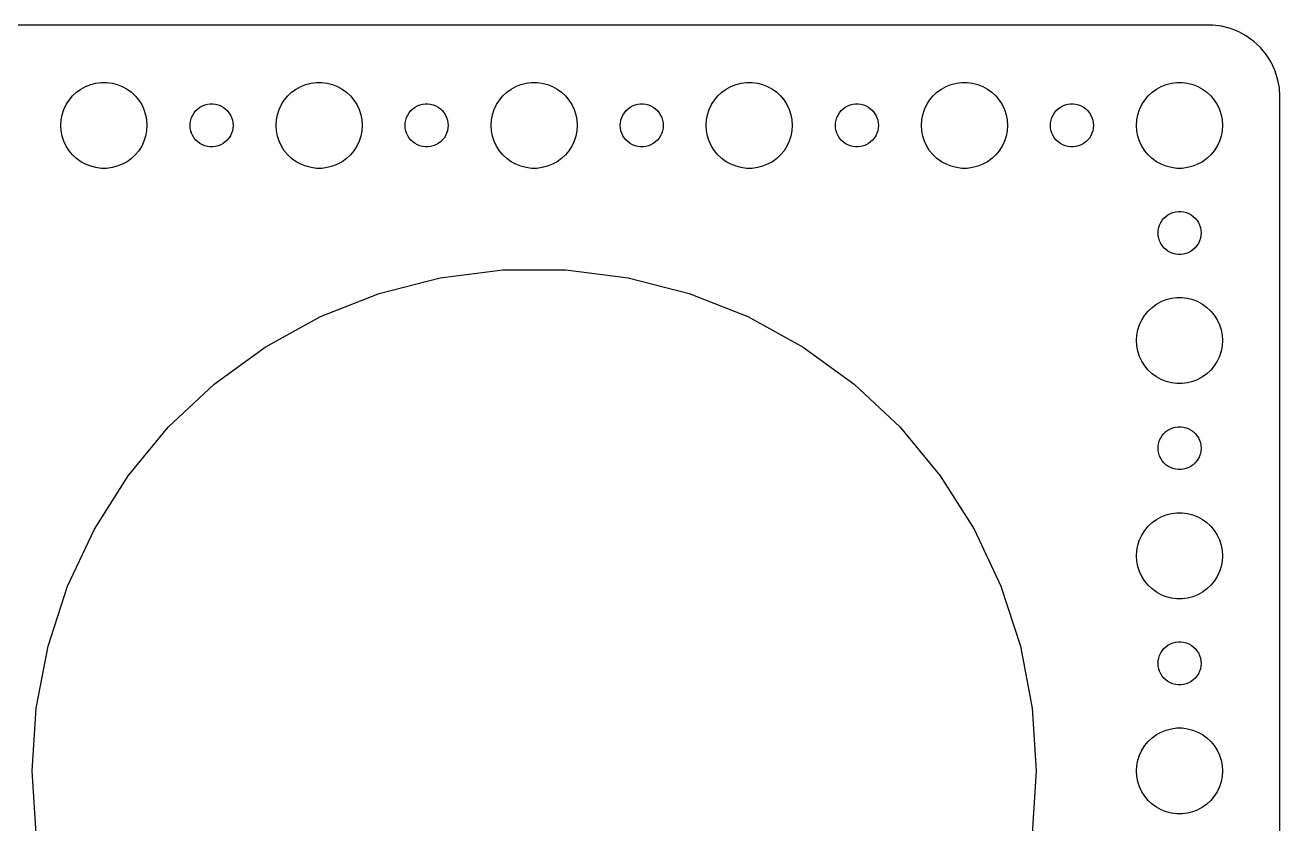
# Model space of a CAD drawing. Header units: metres. Extents: x -127 to 127, y 62 to 166.
# Drawn here: x 39.5 to 127, y 110.3 to 166 of the extents above; entities that cross this region are included whole.
import ezdxf

# ---------------------------------------------------------------- set-up
doc = ezdxf.new("R2010")
doc.units = ezdxf.units.M

msp = doc.modelspace()

# ---------------------------------------------------------------- linework, layer by layer
for p, q in [((122.314, 165.99), (-122.314, 165.99)), ((122.937, 165.911), (122.314, 165.99)), ((123.545, 165.755), (122.937, 165.911)), ((124.129, 165.524), (123.545, 165.755)), ((124.679, 165.222), (124.129, 165.524)), ((125.187, 164.853), (124.679, 165.222)), ((125.645, 164.423), (125.187, 164.853)), ((126.045, 163.939), (125.645, 164.423)), ((126.382, 163.409), (126.045, 163.939)), ((126.649, 162.841), (126.382, 163.409)), ((126.843, 162.243), (126.649, 162.841)), ((44.0729, 161.853), (44.4379, 161.947)), ((44.4379, 161.947), (44.8116, 161.994)), ((44.8116, 161.994), (45.1884, 161.994)), ((45.1884, 161.994), (45.5621, 161.947)), ((45.5621, 161.947), (45.927, 161.853)), ((59.0729, 161.853), (59.4379, 161.947)), ((59.4379, 161.947), (59.8116, 161.994)), ((59.8116, 161.994), (60.1884, 161.994)), ((60.1884, 161.994), (60.5621, 161.947)), ((60.5621, 161.947), (60.927, 161.853)), ((74.073, 161.853), (74.4379, 161.947)), ((74.4379, 161.947), (74.8116, 161.994)), ((74.8116, 161.994), (75.1884, 161.994)), ((75.1884, 161.994), (75.5621, 161.947)), ((75.5621, 161.947), (75.927, 161.853)), ((89.073, 161.853), (89.4379, 161.947)), ((89.4379, 161.947), (89.8116, 161.994)), ((89.8116, 161.994), (90.1884, 161.994)), ((90.1884, 161.994), (90.5621, 161.947)), ((90.5621, 161.947), (90.927, 161.853)), ((104.073, 161.853), (104.438, 161.947)), ((104.438, 161.947), (104.812, 161.994)), ((104.812, 161.994), (105.188, 161.994)), ((105.188, 161.994), (105.562, 161.947)), ((105.562, 161.947), (105.927, 161.853)), ((119.073, 161.853), (119.438, 161.947)), ((119.438, 161.947), (119.812, 161.994)), ((119.812, 161.994), (120.188, 161.994)), ((120.188, 161.994), (120.562, 161.947)), ((120.562, 161.947), (120.927, 161.853)), ((126.961, 161.627), (126.843, 162.243)), ((42.5729, 160.763), (42.8131, 161.054)), ((42.8131, 161.054), (43.0877, 161.312)), ((43.0877, 161.312), (43.3925, 161.533)), ((43.3925, 161.533), (43.7227, 161.714)), ((43.7227, 161.714), (44.0729, 161.853)), ((45.927, 161.853), (46.2773, 161.714)), ((46.2773, 161.714), (46.6075, 161.533)), ((46.6075, 161.533), (46.9123, 161.312)), ((46.9123, 161.312), (47.1869, 161.054)), ((47.1869, 161.054), (47.427, 160.763)), ((57.5729, 160.763), (57.8131, 161.054)), ((57.8131, 161.054), (58.0877, 161.312)), ((58.0877, 161.312), (58.3925, 161.533)), ((58.3925, 161.533), (58.7227, 161.714)), ((58.7227, 161.714), (59.0729, 161.853)), ((60.927, 161.853), (61.2773, 161.714)), ((61.2773, 161.714), (61.6075, 161.533)), ((61.6075, 161.533), (61.9123, 161.312)), ((61.9123, 161.312), (62.1869, 161.054)), ((62.1869, 161.054), (62.427, 160.763)), ((72.573, 160.763), (72.8131, 161.054)), ((72.8131, 161.054), (73.0877, 161.312)), ((73.0877, 161.312), (73.3925, 161.533)), ((73.3925, 161.533), (73.7227, 161.714)), ((73.7227, 161.714), (74.073, 161.853)), ((75.927, 161.853), (76.2773, 161.714)), ((76.2773, 161.714), (76.6075, 161.533)), ((76.6075, 161.533), (76.9123, 161.312)), ((76.9123, 161.312), (77.1869, 161.054)), ((77.1869, 161.054), (77.427, 160.763)), ((87.573, 160.763), (87.8131, 161.054)), ((87.8131, 161.054), (88.0877, 161.312)), ((88.0877, 161.312), (88.3925, 161.533)), ((88.3925, 161.533), (88.7227, 161.714)), ((88.7227, 161.714), (89.073, 161.853)), ((90.927, 161.853), (91.2773, 161.714)), ((91.2773, 161.714), (91.6075, 161.533)), ((91.6075, 161.533), (91.9123, 161.312)), ((91.9123, 161.312), (92.1869, 161.054)), ((92.1869, 161.054), (92.427, 160.763)), ((102.573, 160.763), (102.813, 161.054)), ((102.813, 161.054), (103.088, 161.312)), ((103.088, 161.312), (103.393, 161.533)), ((103.393, 161.533), (103.723, 161.714)), ((103.723, 161.714), (104.073, 161.853)), ((105.927, 161.853), (106.277, 161.714)), ((106.277, 161.714), (106.607, 161.533)), ((106.607, 161.533), (106.912, 161.312)), ((106.912, 161.312), (107.187, 161.054)), ((107.187, 161.054), (107.427, 160.763)), ((117.573, 160.763), (117.813, 161.054)), ((117.813, 161.054), (118.088, 161.312)), ((118.088, 161.312), (118.393, 161.533)), ((118.393, 161.533), (118.723, 161.714)), ((118.723, 161.714), (119.073, 161.853)), ((120.927, 161.853), (121.277, 161.714)), ((121.277, 161.714), (121.607, 161.533)), ((121.607, 161.533), (121.912, 161.312)), ((121.912, 161.312), (122.187, 161.054)), ((122.187, 161.054), (122.427, 160.763)), ((127, 161), (126.961, 161.627)), ((127, 67), (127, 161)), ((42.2107, 160.104), (42.3711, 160.445)), ((42.3711, 160.445), (42.5729, 160.763)), ((47.427, 160.763), (47.6289, 160.445)), ((47.6289, 160.445), (47.7893, 160.104)), ((51.4065, 160.027), (51.5439, 160.156)), ((51.5439, 160.156), (51.6963, 160.266)), ((51.6963, 160.266), (51.8613, 160.357)), ((51.8613, 160.357), (52.0365, 160.427)), ((52.0365, 160.427), (52.2189, 160.473)), ((52.2189, 160.473), (52.4058, 160.497)), ((52.4058, 160.497), (52.5942, 160.497)), ((52.5942, 160.497), (52.7811, 160.473)), ((52.7811, 160.473), (52.9635, 160.427)), ((52.9635, 160.427), (53.1387, 160.357)), ((53.1387, 160.357), (53.3037, 160.266)), ((53.3037, 160.266), (53.4561, 160.156)), ((53.4561, 160.156), (53.5934, 160.027)), ((57.2107, 160.104), (57.3711, 160.445)), ((57.3711, 160.445), (57.5729, 160.763)), ((62.427, 160.763), (62.6289, 160.445)), ((62.6289, 160.445), (62.7893, 160.104)), ((66.4065, 160.027), (66.5439, 160.156)), ((66.5439, 160.156), (66.6963, 160.266)), ((66.6963, 160.266), (66.8613, 160.357)), ((66.8613, 160.357), (67.0365, 160.427)), ((67.0365, 160.427), (67.2189, 160.473)), ((67.2189, 160.473), (67.4058, 160.497)), ((67.4058, 160.497), (67.5942, 160.497)), ((67.5942, 160.497), (67.7811, 160.473)), ((67.7811, 160.473), (67.9635, 160.427)), ((67.9635, 160.427), (68.1387, 160.357)), ((68.1387, 160.357), (68.3037, 160.266)), ((68.3037, 160.266), (68.4561, 160.156)), ((68.4561, 160.156), (68.5934, 160.027)), ((72.2107, 160.104), (72.3711, 160.445)), ((72.3711, 160.445), (72.573, 160.763)), ((77.427, 160.763), (77.6289, 160.445)), ((77.6289, 160.445), (77.7893, 160.104)), ((81.4065, 160.027), (81.5439, 160.156)), ((81.5439, 160.156), (81.6963, 160.266)), ((81.6963, 160.266), (81.8613, 160.357)), ((81.8613, 160.357), (82.0365, 160.427)), ((82.0365, 160.427), (82.2189, 160.473)), ((82.2189, 160.473), (82.4058, 160.497)), ((82.4058, 160.497), (82.5942, 160.497)), ((82.5942, 160.497), (82.7811, 160.473)), ((82.7811, 160.473), (82.9635, 160.427)), ((82.9635, 160.427), (83.1387, 160.357)), ((83.1387, 160.357), (83.3037, 160.266)), ((83.3037, 160.266), (83.4561, 160.156)), ((83.4561, 160.156), (83.5934, 160.027)), ((87.2107, 160.104), (87.3711, 160.445)), ((87.3711, 160.445), (87.573, 160.763)), ((92.427, 160.763), (92.6289, 160.445)), ((92.6289, 160.445), (92.7893, 160.104)), ((96.4065, 160.027), (96.5439, 160.156)), ((96.5439, 160.156), (96.6963, 160.266)), ((96.6963, 160.266), (96.8613, 160.357)), ((96.8613, 160.357), (97.0365, 160.427)), ((97.0365, 160.427), (97.2189, 160.473)), ((97.2189, 160.473), (97.4058, 160.497)), ((97.4058, 160.497), (97.5942, 160.497)), ((97.5942, 160.497), (97.7811, 160.473)), ((97.7811, 160.473), (97.9635, 160.427)), ((97.9635, 160.427), (98.1387, 160.357)), ((98.1387, 160.357), (98.3037, 160.266)), ((98.3037, 160.266), (98.4561, 160.156)), ((98.4561, 160.156), (98.5934, 160.027)), ((102.211, 160.104), (102.371, 160.445)), ((102.371, 160.445), (102.573, 160.763)), ((107.427, 160.763), (107.629, 160.445)), ((107.629, 160.445), (107.789, 160.104)), ((111.407, 160.027), (111.544, 160.156)), ((111.544, 160.156), (111.696, 160.266)), ((111.696, 160.266), (111.861, 160.357)), ((111.861, 160.357), (112.036, 160.427)), ((112.036, 160.427), (112.219, 160.473)), ((112.219, 160.473), (112.406, 160.497)), ((112.406, 160.497), (112.594, 160.497)), ((112.594, 160.497), (112.781, 160.473)), ((112.781, 160.473), (112.964, 160.427)), ((112.964, 160.427), (113.139, 160.357)), ((113.139, 160.357), (113.304, 160.266)), ((113.304, 160.266), (113.456, 160.156)), ((113.456, 160.156), (113.593, 160.027)), ((117.211, 160.104), (117.371, 160.445)), ((117.371, 160.445), (117.573, 160.763)), ((122.427, 160.763), (122.629, 160.445)), ((122.629, 160.445), (122.789, 160.104)), ((42, 159), (42.0237, 159.376)), ((42.0237, 159.376), (42.0942, 159.746)), ((42.0942, 159.746), (42.2107, 160.104)), ((47.7893, 160.104), (47.9057, 159.746)), ((47.9057, 159.746), (47.9763, 159.376)), ((47.9763, 159.376), (48, 159)), ((51.0118, 159.188), (51.0471, 159.373)), ((51.0471, 159.373), (51.1053, 159.552)), ((51.1053, 159.552), (51.1855, 159.723)), ((51.1855, 159.723), (51.2865, 159.882)), ((51.2865, 159.882), (51.4065, 160.027)), ((53.5934, 160.027), (53.7135, 159.882)), ((53.7135, 159.882), (53.8145, 159.723)), ((53.8145, 159.723), (53.8947, 159.552)), ((53.8947, 159.552), (53.9529, 159.373)), ((53.9529, 159.373), (53.9882, 159.188)), ((57, 159), (57.0237, 159.376)), ((57.0237, 159.376), (57.0942, 159.746)), ((57.0942, 159.746), (57.2107, 160.104)), ((62.7893, 160.104), (62.9057, 159.746)), ((62.9057, 159.746), (62.9763, 159.376)), ((62.9763, 159.376), (63, 159)), ((66.0118, 159.188), (66.0471, 159.373)), ((66.0471, 159.373), (66.1053, 159.552)), ((66.1053, 159.552), (66.1855, 159.723)), ((66.1855, 159.723), (66.2865, 159.882)), ((66.2865, 159.882), (66.4065, 160.027)), ((68.5934, 160.027), (68.7135, 159.882)), ((68.7135, 159.882), (68.8145, 159.723)), ((68.8145, 159.723), (68.8947, 159.552)), ((68.8947, 159.552), (68.9529, 159.373)), ((68.9529, 159.373), (68.9882, 159.188)), ((72, 159), (72.0237, 159.376)), ((72.0237, 159.376), (72.0943, 159.746)), ((72.0943, 159.746), (72.2107, 160.104)), ((77.7893, 160.104), (77.9057, 159.746)), ((77.9057, 159.746), (77.9763, 159.376)), ((77.9763, 159.376), (78, 159)), ((81.0118, 159.188), (81.0471, 159.373)), ((81.0471, 159.373), (81.1053, 159.552)), ((81.1053, 159.552), (81.1855, 159.723)), ((81.1855, 159.723), (81.2865, 159.882)), ((81.2865, 159.882), (81.4065, 160.027)), ((83.5934, 160.027), (83.7135, 159.882)), ((83.7135, 159.882), (83.8145, 159.723)), ((83.8145, 159.723), (83.8947, 159.552)), ((83.8947, 159.552), (83.9529, 159.373)), ((83.9529, 159.373), (83.9882, 159.188)), ((87, 159), (87.0237, 159.376)), ((87.0237, 159.376), (87.0943, 159.746)), ((87.0943, 159.746), (87.2107, 160.104)), ((92.7893, 160.104), (92.9057, 159.746)), ((92.9057, 159.746), (92.9763, 159.376)), ((92.9763, 159.376), (93, 159)), ((96.0118, 159.188), (96.0471, 159.373)), ((96.0471, 159.373), (96.1053, 159.552)), ((96.1053, 159.552), (96.1855, 159.723)), ((96.1855, 159.723), (96.2865, 159.882)), ((96.2865, 159.882), (96.4065, 160.027)), ((98.5934, 160.027), (98.7135, 159.882)), ((98.7135, 159.882), (98.8145, 159.723)), ((98.8145, 159.723), (98.8947, 159.552)), ((98.8947, 159.552), (98.9529, 159.373)), ((98.9529, 159.373), (98.9882, 159.188)), ((102, 159), (102.024, 159.376)), ((102.024, 159.376), (102.094, 159.746)), ((102.094, 159.746), (102.211, 160.104)), ((107.789, 160.104), (107.906, 159.746)), ((107.906, 159.746), (107.976, 159.376)), ((107.976, 159.376), (108, 159)), ((111.012, 159.188), (111.047, 159.373)), ((111.047, 159.373), (111.105, 159.552)), ((111.105, 159.552), (111.186, 159.723)), ((111.186, 159.723), (111.286, 159.882)), ((111.286, 159.882), (111.407, 160.027)), ((113.593, 160.027), (113.714, 159.882)), ((113.714, 159.882), (113.814, 159.723)), ((113.814, 159.723), (113.895, 159.552)), ((113.895, 159.552), (113.953, 159.373)), ((113.953, 159.373), (113.988, 159.188)), ((117, 159), (117.024, 159.376)), ((117.024, 159.376), (117.094, 159.746)), ((117.094, 159.746), (117.211, 160.104)), ((122.789, 160.104), (122.906, 159.746)), ((122.906, 159.746), (122.976, 159.376)), ((122.976, 159.376), (123, 159)), ((42.0237, 158.624), (42, 159)), ((42.0942, 158.254), (42.0237, 158.624)), ((47.9763, 158.624), (47.9057, 158.254)), ((48, 159), (47.9763, 158.624)), ((51, 159), (51.0118, 159.188)), ((51.0118, 158.812), (51, 159)), ((51.0471, 158.627), (51.0118, 158.812)), ((51.1053, 158.448), (51.0471, 158.627)), ((51.1855, 158.277), (51.1053, 158.448)), ((53.8947, 158.448), (53.8145, 158.277)), ((53.9529, 158.627), (53.8947, 158.448)), ((53.9882, 158.812), (53.9529, 158.627)), ((53.9882, 159.188), (54, 159)), ((54, 159), (53.9882, 158.812)), ((57.0237, 158.624), (57, 159)), ((57.0942, 158.254), (57.0237, 158.624)), ((62.9763, 158.624), (62.9057, 158.254)), ((63, 159), (62.9763, 158.624)), ((66, 159), (66.0118, 159.188)), ((66.0118, 158.812), (66, 159)), ((66.0471, 158.627), (66.0118, 158.812)), ((66.1053, 158.448), (66.0471, 158.627)), ((66.1855, 158.277), (66.1053, 158.448)), ((68.8947, 158.448), (68.8145, 158.277)), ((68.9529, 158.627), (68.8947, 158.448)), ((68.9882, 158.812), (68.9529, 158.627)), ((68.9882, 159.188), (69, 159)), ((69, 159), (68.9882, 158.812)), ((72.0237, 158.624), (72, 159)), ((72.0943, 158.254), (72.0237, 158.624)), ((77.9763, 158.624), (77.9057, 158.254)), ((78, 159), (77.9763, 158.624)), ((81, 159), (81.0118, 159.188)), ((81.0118, 158.812), (81, 159)), ((81.0471, 158.627), (81.0118, 158.812)), ((81.1053, 158.448), (81.0471, 158.627)), ((81.1855, 158.277), (81.1053, 158.448)), ((83.8947, 158.448), (83.8145, 158.277)), ((83.9529, 158.627), (83.8947, 158.448)), ((83.9882, 158.812), (83.9529, 158.627)), ((83.9882, 159.188), (84, 159)), ((84, 159), (83.9882, 158.812)), ((87.0237, 158.624), (87, 159)), ((87.0943, 158.254), (87.0237, 158.624)), ((92.9763, 158.624), (92.9057, 158.254)), ((93, 159), (92.9763, 158.624)), ((96, 159), (96.0118, 159.188)), ((96.0118, 158.812), (96, 159)), ((96.0471, 158.627), (96.0118, 158.812)), ((96.1053, 158.448), (96.0471, 158.627)), ((96.1855, 158.277), (96.1053, 158.448)), ((98.8947, 158.448), (98.8145, 158.277)), ((98.9529, 158.627), (98.8947, 158.448)), ((98.9882, 158.812), (98.9529, 158.627)), ((98.9882, 159.188), (99, 159)), ((99, 159), (98.9882, 158.812)), ((102.024, 158.624), (102, 159)), ((102.094, 158.254), (102.024, 158.624)), ((107.976, 158.624), (107.906, 158.254)), ((108, 159), (107.976, 158.624)), ((111, 159), (111.012, 159.188)), ((111.012, 158.812), (111, 159)), ((111.047, 158.627), (111.012, 158.812)), ((111.105, 158.448), (111.047, 158.627)), ((111.186, 158.277), (111.105, 158.448)), ((113.895, 158.448), (113.814, 158.277)), ((113.953, 158.627), (113.895, 158.448)), ((113.988, 158.812), (113.953, 158.627)), ((113.988, 159.188), (114, 159)), ((114, 159), (113.988, 158.812)), ((117.024, 158.624), (117, 159)), ((117.094, 158.254), (117.024, 158.624)), ((122.976, 158.624), (122.906, 158.254)), ((123, 159), (122.976, 158.624)), ((42.2107, 157.896), (42.0942, 158.254)), ((42.3711, 157.555), (42.2107, 157.896)), ((42.5729, 157.237), (42.3711, 157.555)), ((47.6289, 157.555), (47.427, 157.237)), ((47.7893, 157.896), (47.6289, 157.555)), ((47.9057, 158.254), (47.7893, 157.896)), ((51.2865, 158.118), (51.1855, 158.277)), ((51.4065, 157.973), (51.2865, 158.118)), ((51.5439, 157.844), (51.4065, 157.973)), ((51.6963, 157.734), (51.5439, 157.844)), ((51.8613, 157.643), (51.6963, 157.734)), ((52.0365, 157.573), (51.8613, 157.643)), ((52.2189, 157.527), (52.0365, 157.573)), ((52.4058, 157.503), (52.2189, 157.527)), ((52.5942, 157.503), (52.4058, 157.503)), ((52.7811, 157.527), (52.5942, 157.503)), ((52.9635, 157.573), (52.7811, 157.527)), ((53.1387, 157.643), (52.9635, 157.573)), ((53.3037, 157.734), (53.1387, 157.643)), ((53.4561, 157.844), (53.3037, 157.734)), ((53.5934, 157.973), (53.4561, 157.844)), ((53.7135, 158.118), (53.5934, 157.973)), ((53.8145, 158.277), (53.7135, 158.118)), ((57.2107, 157.896), (57.0942, 158.254)), ((57.3711, 157.555), (57.2107, 157.896)), ((57.5729, 157.237), (57.3711, 157.555)), ((62.6289, 157.555), (62.427, 157.237)), ((62.7893, 157.896), (62.6289, 157.555)), ((62.9057, 158.254), (62.7893, 157.896)), ((66.2865, 158.118), (66.1855, 158.277)), ((66.4065, 157.973), (66.2865, 158.118)), ((66.5439, 157.844), (66.4065, 157.973)), ((66.6963, 157.734), (66.5439, 157.844)), ((66.8613, 157.643), (66.6963, 157.734)), ((67.0365, 157.573), (66.8613, 157.643)), ((67.2189, 157.527), (67.0365, 157.573)), ((67.4058, 157.503), (67.2189, 157.527)), ((67.5942, 157.503), (67.4058, 157.503)), ((67.7811, 157.527), (67.5942, 157.503)), ((67.9635, 157.573), (67.7811, 157.527)), ((68.1387, 157.643), (67.9635, 157.573)), ((68.3037, 157.734), (68.1387, 157.643)), ((68.4561, 157.844), (68.3037, 157.734)), ((68.5934, 157.973), (68.4561, 157.844)), ((68.7135, 158.118), (68.5934, 157.973)), ((68.8145, 158.277), (68.7135, 158.118)), ((72.2107, 157.896), (72.0943, 158.254)), ((72.3711, 157.555), (72.2107, 157.896)), ((72.573, 157.237), (72.3711, 157.555)), ((77.6289, 157.555), (77.427, 157.237)), ((77.7893, 157.896), (77.6289, 157.555)), ((77.9057, 158.254), (77.7893, 157.896)), ((81.2865, 158.118), (81.1855, 158.277)), ((81.4065, 157.973), (81.2865, 158.118)), ((81.5439, 157.844), (81.4065, 157.973)), ((81.6963, 157.734), (81.5439, 157.844)), ((81.8613, 157.643), (81.6963, 157.734)), ((82.0365, 157.573), (81.8613, 157.643)), ((82.2189, 157.527), (82.0365, 157.573)), ((82.4058, 157.503), (82.2189, 157.527)), ((82.5942, 157.503), (82.4058, 157.503)), ((82.7811, 157.527), (82.5942, 157.503)), ((82.9635, 157.573), (82.7811, 157.527)), ((83.1387, 157.643), (82.9635, 157.573)), ((83.3037, 157.734), (83.1387, 157.643)), ((83.4561, 157.844), (83.3037, 157.734)), ((83.5934, 157.973), (83.4561, 157.844)), ((83.7135, 158.118), (83.5934, 157.973)), ((83.8145, 158.277), (83.7135, 158.118)), ((87.2107, 157.896), (87.0943, 158.254)), ((87.3711, 157.555), (87.2107, 157.896)), ((87.573, 157.237), (87.3711, 157.555)), ((92.6289, 157.555), (92.427, 157.237)), ((92.7893, 157.896), (92.6289, 157.555)), ((92.9057, 158.254), (92.7893, 157.896)), ((96.2865, 158.118), (96.1855, 158.277)), ((96.4065, 157.973), (96.2865, 158.118)), ((96.5439, 157.844), (96.4065, 157.973)), ((96.6963, 157.734), (96.5439, 157.844)), ((96.8613, 157.643), (96.6963, 157.734)), ((97.0365, 157.573), (96.8613, 157.643)), ((97.2189, 157.527), (97.0365, 157.573)), ((97.4058, 157.503), (97.2189, 157.527)), ((97.5942, 157.503), (97.4058, 157.503)), ((97.7811, 157.527), (97.5942, 157.503)), ((97.9635, 157.573), (97.7811, 157.527)), ((98.1387, 157.643), (97.9635, 157.573)), ((98.3037, 157.734), (98.1387, 157.643)), ((98.4561, 157.844), (98.3037, 157.734)), ((98.5934, 157.973), (98.4561, 157.844)), ((98.7135, 158.118), (98.5934, 157.973)), ((98.8145, 158.277), (98.7135, 158.118)), ((102.211, 157.896), (102.094, 158.254)), ((102.371, 157.555), (102.211, 157.896)), ((102.573, 157.237), (102.371, 157.555)), ((107.629, 157.555), (107.427, 157.237)), ((107.789, 157.896), (107.629, 157.555)), ((107.906, 158.254), (107.789, 157.896)), ((111.286, 158.118), (111.186, 158.277)), ((111.407, 157.973), (111.286, 158.118)), ((111.544, 157.844), (111.407, 157.973)), ((111.696, 157.734), (111.544, 157.844)), ((111.861, 157.643), (111.696, 157.734)), ((112.036, 157.573), (111.861, 157.643)), ((112.219, 157.527), (112.036, 157.573)), ((112.406, 157.503), (112.219, 157.527)), ((112.594, 157.503), (112.406, 157.503)), ((112.781, 157.527), (112.594, 157.503)), ((112.964, 157.573), (112.781, 157.527)), ((113.139, 157.643), (112.964, 157.573)), ((113.304, 157.734), (113.139, 157.643)), ((113.456, 157.844), (113.304, 157.734)), ((113.593, 157.973), (113.456, 157.844)), ((113.714, 158.118), (113.593, 157.973)), ((113.814, 158.277), (113.714, 158.118)), ((117.211, 157.896), (117.094, 158.254)), ((117.371, 157.555), (117.211, 157.896)), ((117.573, 157.237), (117.371, 157.555)), ((122.629, 157.555), (122.427, 157.237)), ((122.789, 157.896), (122.629, 157.555)), ((122.906, 158.254), (122.789, 157.896)), ((42.8131, 156.946), (42.5729, 157.237)), ((43.0877, 156.688), (42.8131, 156.946)), ((43.3925, 156.467), (43.0877, 156.688)), ((46.9123, 156.688), (46.6075, 156.467)), ((47.1869, 156.946), (46.9123, 156.688)), ((47.427, 157.237), (47.1869, 156.946)), ((57.8131, 156.946), (57.5729, 157.237)), ((58.0877, 156.688), (57.8131, 156.946)), ((58.3925, 156.467), (58.0877, 156.688)), ((61.9123, 156.688), (61.6075, 156.467)), ((62.1869, 156.946), (61.9123, 156.688)), ((62.427, 157.237), (62.1869, 156.946)), ((72.8131, 156.946), (72.573, 157.237)), ((73.0877, 156.688), (72.8131, 156.946)), ((73.3925, 156.467), (73.0877, 156.688)), ((76.9123, 156.688), (76.6075, 156.467)), ((77.1869, 156.946), (76.9123, 156.688)), ((77.427, 157.237), (77.1869, 156.946)), ((87.8131, 156.946), (87.573, 157.237)), ((88.0877, 156.688), (87.8131, 156.946)), ((88.3925, 156.467), (88.0877, 156.688)), ((91.9123, 156.688), (91.6075, 156.467)), ((92.1869, 156.946), (91.9123, 156.688)), ((92.427, 157.237), (92.1869, 156.946)), ((102.813, 156.946), (102.573, 157.237)), ((103.088, 156.688), (102.813, 156.946)), ((103.393, 156.467), (103.088, 156.688)), ((106.912, 156.688), (106.607, 156.467)), ((107.187, 156.946), (106.912, 156.688)), ((107.427, 157.237), (107.187, 156.946)), ((117.813, 156.946), (117.573, 157.237)), ((118.088, 156.688), (117.813, 156.946)), ((118.393, 156.467), (118.088, 156.688)), ((121.912, 156.688), (121.607, 156.467)), ((122.187, 156.946), (121.912, 156.688)), ((122.427, 157.237), (122.187, 156.946)), ((43.7227, 156.286), (43.3925, 156.467)), ((44.0729, 156.147), (43.7227, 156.286)), ((44.4379, 156.053), (44.0729, 156.147)), ((44.8116, 156.006), (44.4379, 156.053)), ((45.1884, 156.006), (44.8116, 156.006)), ((45.5621, 156.053), (45.1884, 156.006)), ((45.927, 156.147), (45.5621, 156.053)), ((46.2773, 156.286), (45.927, 156.147)), ((46.6075, 156.467), (46.2773, 156.286)), ((58.7227, 156.286), (58.3925, 156.467)), ((59.0729, 156.147), (58.7227, 156.286)), ((59.4379, 156.053), (59.0729, 156.147)), ((59.8116, 156.006), (59.4379, 156.053)), ((60.1884, 156.006), (59.8116, 156.006)), ((60.5621, 156.053), (60.1884, 156.006)), ((60.927, 156.147), (60.5621, 156.053)), ((61.2773, 156.286), (60.927, 156.147)), ((61.6075, 156.467), (61.2773, 156.286)), ((73.7227, 156.286), (73.3925, 156.467)), ((74.073, 156.147), (73.7227, 156.286)), ((74.4379, 156.053), (74.073, 156.147)), ((74.8116, 156.006), (74.4379, 156.053)), ((75.1884, 156.006), (74.8116, 156.006)), ((75.5621, 156.053), (75.1884, 156.006)), ((75.927, 156.147), (75.5621, 156.053)), ((76.2773, 156.286), (75.927, 156.147)), ((76.6075, 156.467), (76.2773, 156.286)), ((88.7227, 156.286), (88.3925, 156.467)), ((89.073, 156.147), (88.7227, 156.286)), ((89.4379, 156.053), (89.073, 156.147)), ((89.8116, 156.006), (89.4379, 156.053)), ((90.1884, 156.006), (89.8116, 156.006)), ((90.5621, 156.053), (90.1884, 156.006)), ((90.927, 156.147), (90.5621, 156.053)), ((91.2773, 156.286), (90.927, 156.147)), ((91.6075, 156.467), (91.2773, 156.286)), ((103.723, 156.286), (103.393, 156.467)), ((104.073, 156.147), (103.723, 156.286)), ((104.438, 156.053), (104.073, 156.147)), ((104.812, 156.006), (104.438, 156.053)), ((105.188, 156.006), (104.812, 156.006)), ((105.562, 156.053), (105.188, 156.006)), ((105.927, 156.147), (105.562, 156.053)), ((106.277, 156.286), (105.927, 156.147)), ((106.607, 156.467), (106.277, 156.286)), ((118.723, 156.286), (118.393, 156.467)), ((119.073, 156.147), (118.723, 156.286)), ((119.438, 156.053), (119.073, 156.147)), ((119.812, 156.006), (119.438, 156.053)), ((120.188, 156.006), (119.812, 156.006)), ((120.562, 156.053), (120.188, 156.006)), ((120.927, 156.147), (120.562, 156.053)), ((121.277, 156.286), (120.927, 156.147)), ((121.607, 156.467), (121.277, 156.286)), ((118.686, 152.223), (118.786, 152.382)), ((118.786, 152.382), (118.907, 152.527)), ((118.907, 152.527), (119.044, 152.656)), ((119.044, 152.656), (119.196, 152.766)), ((119.196, 152.766), (119.361, 152.857)), ((119.361, 152.857), (119.536, 152.927)), ((119.536, 152.927), (119.719, 152.973)), ((119.719, 152.973), (119.906, 152.997)), ((119.906, 152.997), (120.094, 152.997)), ((120.094, 152.997), (120.281, 152.973)), ((120.281, 152.973), (120.464, 152.927)), ((120.464, 152.927), (120.639, 152.857)), ((120.639, 152.857), (120.804, 152.766)), ((120.804, 152.766), (120.956, 152.656)), ((120.956, 152.656), (121.093, 152.527)), ((121.093, 152.527), (121.214, 152.382)), ((121.214, 152.382), (121.314, 152.223)), ((118.5, 151.5), (118.512, 151.688)), ((118.512, 151.312), (118.5, 151.5)), ((118.512, 151.688), (118.547, 151.873)), ((118.547, 151.873), (118.605, 152.052)), ((118.605, 152.052), (118.686, 152.223)), ((121.314, 152.223), (121.395, 152.052)), ((121.395, 152.052), (121.453, 151.873)), ((121.453, 151.873), (121.488, 151.688)), ((121.488, 151.688), (121.5, 151.5)), ((121.5, 151.5), (121.488, 151.312)), ((118.547, 151.127), (118.512, 151.312)), ((118.605, 150.948), (118.547, 151.127)), ((118.686, 150.777), (118.605, 150.948)), ((118.786, 150.618), (118.686, 150.777)), ((118.907, 150.473), (118.786, 150.618)), ((121.214, 150.618), (121.093, 150.473)), ((121.314, 150.777), (121.214, 150.618)), ((121.395, 150.948), (121.314, 150.777)), ((121.453, 151.127), (121.395, 150.948)), ((121.488, 151.312), (121.453, 151.127)), ((119.044, 150.344), (118.907, 150.473)), ((119.196, 150.234), (119.044, 150.344)), ((119.361, 150.143), (119.196, 150.234)), ((119.536, 150.073), (119.361, 150.143)), ((119.719, 150.027), (119.536, 150.073)), ((119.906, 150.003), (119.719, 150.027)), ((120.094, 150.003), (119.906, 150.003)), ((120.281, 150.027), (120.094, 150.003)), ((120.464, 150.073), (120.281, 150.027)), ((120.639, 150.143), (120.464, 150.073)), ((120.804, 150.234), (120.639, 150.143)), ((120.956, 150.344), (120.804, 150.234)), ((121.093, 150.473), (120.956, 150.344)), ((68.4417, 148.38), (72.8023, 148.931)), ((72.8023, 148.931), (77.1977, 148.931)), ((77.1977, 148.931), (81.5583, 148.38)), ((64.1844, 147.287), (68.4417, 148.38)), ((81.5583, 148.38), (85.8156, 147.287)), ((60.0977, 145.669), (64.1844, 147.287)), ((85.8156, 147.287), (89.9023, 145.669)), ((117.813, 146.054), (118.088, 146.312)), ((118.088, 146.312), (118.393, 146.533)), ((118.393, 146.533), (118.723, 146.714)), ((118.723, 146.714), (119.073, 146.853)), ((119.073, 146.853), (119.438, 146.947)), ((119.438, 146.947), (119.812, 146.994)), ((119.812, 146.994), (120.188, 146.994)), ((120.188, 146.994), (120.562, 146.947)), ((120.562, 146.947), (120.927, 146.853)), ((120.927, 146.853), (121.277, 146.714)), ((121.277, 146.714), (121.607, 146.533)), ((121.607, 146.533), (121.912, 146.312)), ((121.912, 146.312), (122.187, 146.054)), ((56.2461, 143.551), (60.0977, 145.669)), ((89.9023, 145.669), (93.7539, 143.551)), ((117.211, 145.104), (117.371, 145.445)), ((117.371, 145.445), (117.573, 145.763)), ((117.573, 145.763), (117.813, 146.054)), ((122.187, 146.054), (122.427, 145.763)), ((122.427, 145.763), (122.629, 145.445)), ((122.629, 145.445), (122.789, 145.104)), ((117, 144), (117.024, 144.376)), ((117.024, 144.376), (117.094, 144.746)), ((117.094, 144.746), (117.211, 145.104)), ((122.789, 145.104), (122.906, 144.746)), ((122.906, 144.746), (122.976, 144.376)), ((122.976, 144.376), (123, 144)), ((52.6902, 140.968), (56.2461, 143.551)), ((93.7539, 143.551), (97.3098, 140.968)), ((117.024, 143.624), (117, 144)), ((117.094, 143.254), (117.024, 143.624)), ((122.976, 143.624), (122.906, 143.254)), ((123, 144), (122.976, 143.624)), ((117.211, 142.896), (117.094, 143.254)), ((117.371, 142.555), (117.211, 142.896)), ((122.789, 142.896), (122.629, 142.555)), ((122.906, 143.254), (122.789, 142.896)), ((117.573, 142.237), (117.371, 142.555)), ((117.813, 141.946), (117.573, 142.237)), ((118.088, 141.688), (117.813, 141.946)), ((122.187, 141.946), (121.912, 141.688)), ((122.427, 142.237), (122.187, 141.946)), ((122.629, 142.555), (122.427, 142.237)), ((49.4861, 137.959), (52.6902, 140.968)), ((97.3098, 140.968), (100.514, 137.959)), ((118.393, 141.467), (118.088, 141.688)), ((118.723, 141.286), (118.393, 141.467)), ((119.073, 141.147), (118.723, 141.286)), ((119.438, 141.053), (119.073, 141.147)), ((119.812, 141.006), (119.438, 141.053)), ((120.188, 141.006), (119.812, 141.006)), ((120.562, 141.053), (120.188, 141.006)), ((120.927, 141.147), (120.562, 141.053)), ((121.277, 141.286), (120.927, 141.147)), ((121.607, 141.467), (121.277, 141.286)), ((121.912, 141.688), (121.607, 141.467)), ((46.6844, 134.572), (49.4861, 137.959)), ((100.514, 137.959), (103.316, 134.572)), ((118.686, 137.223), (118.786, 137.382)), ((118.786, 137.382), (118.907, 137.527)), ((118.907, 137.527), (119.044, 137.656)), ((119.044, 137.656), (119.196, 137.766)), ((119.196, 137.766), (119.361, 137.857)), ((119.361, 137.857), (119.536, 137.927)), ((119.536, 137.927), (119.719, 137.973)), ((119.719, 137.973), (119.906, 137.997)), ((119.906, 137.997), (120.094, 137.997)), ((120.094, 137.997), (120.281, 137.973)), ((120.281, 137.973), (120.464, 137.927)), ((120.464, 137.927), (120.639, 137.857)), ((120.639, 137.857), (120.804, 137.766)), ((120.804, 137.766), (120.956, 137.656)), ((120.956, 137.656), (121.093, 137.527)), ((121.093, 137.527), (121.214, 137.382)), ((121.214, 137.382), (121.314, 137.223)), ((118.5, 136.5), (118.512, 136.688)), ((118.512, 136.312), (118.5, 136.5)), ((118.512, 136.688), (118.547, 136.873)), ((118.547, 136.873), (118.605, 137.052)), ((118.605, 137.052), (118.686, 137.223)), ((121.314, 137.223), (121.395, 137.052)), ((121.395, 137.052), (121.453, 136.873)), ((121.453, 136.873), (121.488, 136.688)), ((121.488, 136.688), (121.5, 136.5)), ((121.5, 136.5), (121.488, 136.312)), ((118.547, 136.127), (118.512, 136.312)), ((118.605, 135.948), (118.547, 136.127)), ((118.686, 135.777), (118.605, 135.948)), ((118.786, 135.618), (118.686, 135.777)), ((121.314, 135.777), (121.214, 135.618)), ((121.395, 135.948), (121.314, 135.777)), ((121.453, 136.127), (121.395, 135.948)), ((121.488, 136.312), (121.453, 136.127)), ((118.907, 135.473), (118.786, 135.618)), ((119.044, 135.344), (118.907, 135.473)), ((119.196, 135.234), (119.044, 135.344)), ((119.361, 135.143), (119.196, 135.234)), ((119.536, 135.073), (119.361, 135.143)), ((119.719, 135.027), (119.536, 135.073)), ((119.906, 135.003), (119.719, 135.027)), ((120.094, 135.003), (119.906, 135.003)), ((120.281, 135.027), (120.094, 135.003)), ((120.464, 135.073), (120.281, 135.027)), ((120.639, 135.143), (120.464, 135.073)), ((120.804, 135.234), (120.639, 135.143)), ((120.956, 135.344), (120.804, 135.234)), ((121.093, 135.473), (120.956, 135.344)), ((121.214, 135.618), (121.093, 135.473)), ((44.3293, 130.861), (46.6844, 134.572)), ((103.316, 134.572), (105.671, 130.861)), ((117.813, 131.054), (118.088, 131.312)), ((118.088, 131.312), (118.393, 131.533)), ((118.393, 131.533), (118.723, 131.714)), ((118.723, 131.714), (119.073, 131.853)), ((119.073, 131.853), (119.438, 131.947)), ((119.438, 131.947), (119.812, 131.994)), ((119.812, 131.994), (120.188, 131.994)), ((120.188, 131.994), (120.562, 131.947)), ((120.562, 131.947), (120.927, 131.853)), ((120.927, 131.853), (121.277, 131.714)), ((121.277, 131.714), (121.607, 131.533)), ((121.607, 131.533), (121.912, 131.312)), ((121.912, 131.312), (122.187, 131.054)), ((42.4578, 126.884), (44.3293, 130.861)), ((105.671, 130.861), (107.542, 126.884)), ((117.211, 130.104), (117.371, 130.445)), ((117.371, 130.445), (117.573, 130.763)), ((117.573, 130.763), (117.813, 131.054)), ((122.187, 131.054), (122.427, 130.763)), ((122.427, 130.763), (122.629, 130.445)), ((122.629, 130.445), (122.789, 130.104)), ((117.024, 129.376), (117.094, 129.746)), ((117.094, 129.746), (117.211, 130.104)), ((122.789, 130.104), (122.906, 129.746)), ((122.906, 129.746), (122.976, 129.376)), ((117, 129), (117.024, 129.376)), ((117.024, 128.624), (117, 129)), ((122.976, 129.376), (123, 129)), ((123, 129), (122.976, 128.624)), ((117.094, 128.254), (117.024, 128.624)), ((117.211, 127.896), (117.094, 128.254)), ((117.371, 127.555), (117.211, 127.896)), ((122.789, 127.896), (122.629, 127.555)), ((122.906, 128.254), (122.789, 127.896)), ((122.976, 128.624), (122.906, 128.254)), ((41.0996, 122.704), (42.4578, 126.884)), ((107.542, 126.884), (108.9, 122.704)), ((117.573, 127.237), (117.371, 127.555)), ((117.813, 126.946), (117.573, 127.237)), ((118.088, 126.688), (117.813, 126.946)), ((122.187, 126.946), (121.912, 126.688)), ((122.427, 127.237), (122.187, 126.946)), ((122.629, 127.555), (122.427, 127.237)), ((118.393, 126.467), (118.088, 126.688)), ((118.723, 126.286), (118.393, 126.467)), ((119.073, 126.147), (118.723, 126.286)), ((119.438, 126.053), (119.073, 126.147)), ((119.812, 126.006), (119.438, 126.053)), ((120.188, 126.006), (119.812, 126.006)), ((120.562, 126.053), (120.188, 126.006)), ((120.927, 126.147), (120.562, 126.053)), ((121.277, 126.286), (120.927, 126.147)), ((121.607, 126.467), (121.277, 126.286)), ((121.912, 126.688), (121.607, 126.467)), ((40.276, 118.387), (41.0996, 122.704)), ((108.9, 122.704), (109.724, 118.387)), ((118.786, 122.382), (118.907, 122.527)), ((118.907, 122.527), (119.044, 122.656)), ((119.044, 122.656), (119.196, 122.766)), ((119.196, 122.766), (119.361, 122.857)), ((119.361, 122.857), (119.536, 122.927)), ((119.536, 122.927), (119.719, 122.973)), ((119.719, 122.973), (119.906, 122.997)), ((119.906, 122.997), (120.094, 122.997)), ((120.094, 122.997), (120.281, 122.973)), ((120.281, 122.973), (120.464, 122.927)), ((120.464, 122.927), (120.639, 122.857)), ((120.639, 122.857), (120.804, 122.766)), ((120.804, 122.766), (120.956, 122.656)), ((120.956, 122.656), (121.093, 122.527)), ((121.093, 122.527), (121.214, 122.382)), ((118.5, 121.5), (118.512, 121.688)), ((118.512, 121.688), (118.547, 121.873)), ((118.547, 121.873), (118.605, 122.052)), ((118.605, 122.052), (118.686, 122.223)), ((118.686, 122.223), (118.786, 122.382)), ((121.214, 122.382), (121.314, 122.223)), ((121.314, 122.223), (121.395, 122.052)), ((121.395, 122.052), (121.453, 121.873)), ((121.453, 121.873), (121.488, 121.688)), ((121.488, 121.688), (121.5, 121.5)), ((118.512, 121.312), (118.5, 121.5)), ((118.547, 121.127), (118.512, 121.312)), ((118.605, 120.948), (118.547, 121.127)), ((118.686, 120.777), (118.605, 120.948)), ((118.786, 120.618), (118.686, 120.777)), ((121.314, 120.777), (121.214, 120.618)), ((121.395, 120.948), (121.314, 120.777)), ((121.453, 121.127), (121.395, 120.948)), ((121.488, 121.312), (121.453, 121.127)), ((121.5, 121.5), (121.488, 121.312)), ((118.907, 120.473), (118.786, 120.618)), ((119.044, 120.344), (118.907, 120.473)), ((119.196, 120.234), (119.044, 120.344)), ((119.361, 120.143), (119.196, 120.234)), ((119.536, 120.073), (119.361, 120.143)), ((119.719, 120.027), (119.536, 120.073)), ((119.906, 120.003), (119.719, 120.027)), ((120.094, 120.003), (119.906, 120.003)), ((120.281, 120.027), (120.094, 120.003)), ((120.464, 120.073), (120.281, 120.027)), ((120.639, 120.143), (120.464, 120.073)), ((120.804, 120.234), (120.639, 120.143)), ((120.956, 120.344), (120.804, 120.234)), ((121.093, 120.473), (120.956, 120.344)), ((121.214, 120.618), (121.093, 120.473)), ((40, 114), (40.276, 118.387)), ((109.724, 118.387), (110, 114)), ((118.088, 116.312), (118.393, 116.533)), ((118.393, 116.533), (118.723, 116.714)), ((118.723, 116.714), (119.073, 116.853)), ((119.073, 116.853), (119.438, 116.947)), ((119.438, 116.947), (119.812, 116.994)), ((119.812, 116.994), (120.188, 116.994)), ((120.188, 116.994), (120.562, 116.947)), ((120.562, 116.947), (120.927, 116.853)), ((120.927, 116.853), (121.277, 116.714)), ((121.277, 116.714), (121.607, 116.533)), ((121.607, 116.533), (121.912, 116.312)), ((117.371, 115.445), (117.573, 115.763)), ((117.573, 115.763), (117.813, 116.054)), ((117.813, 116.054), (118.088, 116.312)), ((121.912, 116.312), (122.187, 116.054)), ((122.187, 116.054), (122.427, 115.763)), ((122.427, 115.763), (122.629, 115.445)), ((117.024, 114.376), (117.094, 114.746)), ((117.094, 114.746), (117.211, 115.104)), ((117.211, 115.104), (117.371, 115.445)), ((122.629, 115.445), (122.789, 115.104)), ((122.789, 115.104), (122.906, 114.746)), ((122.906, 114.746), (122.976, 114.376)), ((40.276, 109.613), (40, 114)), ((110, 114), (109.724, 109.613)), ((117, 114), (117.024, 114.376)), ((117.024, 113.624), (117, 114)), ((122.976, 114.376), (123, 114)), ((123, 114), (122.976, 113.624)), ((117.094, 113.254), (117.024, 113.624)), ((117.211, 112.896), (117.094, 113.254)), ((117.371, 112.555), (117.211, 112.896)), ((122.789, 112.896), (122.629, 112.555)), ((122.906, 113.254), (122.789, 112.896)), ((122.976, 113.624), (122.906, 113.254)), ((117.573, 112.237), (117.371, 112.555)), ((117.813, 111.946), (117.573, 112.237)), ((122.427, 112.237), (122.187, 111.946)), ((122.629, 112.555), (122.427, 112.237)), ((118.088, 111.688), (117.813, 111.946)), ((118.393, 111.467), (118.088, 111.688)), ((118.723, 111.286), (118.393, 111.467)), ((119.073, 111.147), (118.723, 111.286)), ((119.438, 111.053), (119.073, 111.147)), ((120.927, 111.147), (120.562, 111.053)), ((121.277, 111.286), (120.927, 111.147)), ((121.607, 111.467), (121.277, 111.286)), ((121.912, 111.688), (121.607, 111.467)), ((122.187, 111.946), (121.912, 111.688)), ((119.812, 111.006), (119.438, 111.053)), ((120.188, 111.006), (119.812, 111.006)), ((120.562, 111.053), (120.188, 111.006))]:
    msp.add_line(p, q)

doc.saveas('drawing.dxf')
